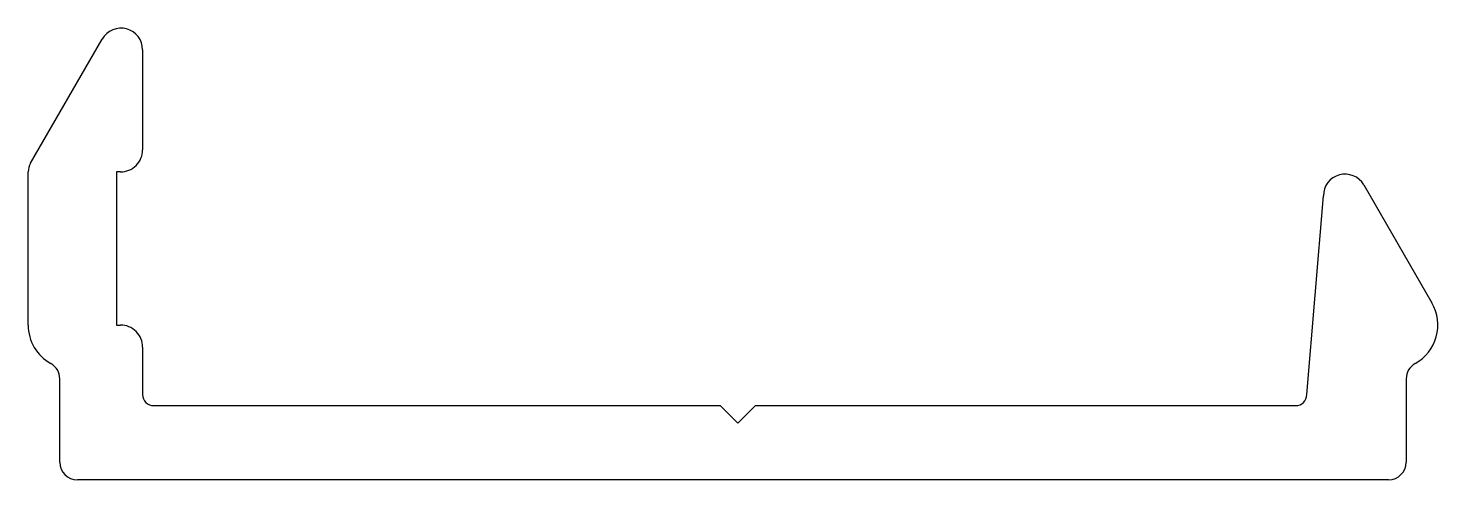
# Model space of a CAD drawing. Extents: x -16.3 to 15.6, y 6.2 to 16.4.
import ezdxf

# ---------------------------------------------------------------- set-up
doc = ezdxf.new("R2010")
doc.units = 0
doc.layers.add('AL_EXTRUSIONS', color=141, linetype='CONTINUOUS')

msp = doc.modelspace()

# ---------------------------------------------------------------- linework, layer by layer
at = {"layer": 'AL_EXTRUSIONS', "color": 7}
for p, q in [((-16.262, 13.343), (-14.637, 16.156)), ((-13.723, 15.911), (-13.723, 13.643)), ((-16.316, 9.673), (-16.315, 13.143)), ((-14.315, 13.143), (-14.316, 9.673)), ((-14.223, 13.143), (-14.315, 13.143)), ((13.946, 12.849), (15.491, 10.174)), ((12.656, 8.098), (13.031, 12.604)), ((-14.316, 9.673), (-14.223, 9.673)), ((-13.723, 9.173), (-13.723, 8.097)), ((-15.6, 6.565), (-15.6, 8.452)), ((14.909, 8.452), (14.907, 6.565)), ((-13.472, 7.847), (-0.636, 7.847)), ((-0.636, 7.847), (-0.236, 7.447)), ((-0.236, 7.447), (0.164, 7.847)), ((0.164, 7.847), (12.406, 7.848)), ((14.507, 6.165), (-15.2, 6.165))]:
    msp.add_line(p, q, dxfattribs=at)
for centre, radius, start, end in [((-14.213, 15.911), 0.49, 0, 150.0021), ((-14.223, 13.643), 0.5, 269.9911, 360), ((-15.915, 13.143), 0.4, 150.0011, 180), ((13.522, 12.604), 0.49, 30.0132, 180), ((14.624, 9.674), 1.001, 299.2704, 30.0011), ((-15.316, 9.673), 1, 180, 240.7541), ((-14.223, 9.173), 0.5, 360, 90.0049), ((-16, 8.452), 0.4, 0.07, 60.7541), ((15.309, 8.452), 0.4, 119.2704, 179.93), ((-13.472, 8.099), 0.251, 180.2656, 269.892), ((12.406, 8.098), 0.25, 270, 0), ((-15.2, 6.565), 0.4, 180.0727, 270), ((14.507, 6.565), 0.4, 270, 359.93)]:
    msp.add_arc(centre, radius, start, end, dxfattribs=at)

doc.saveas('drawing.dxf')
